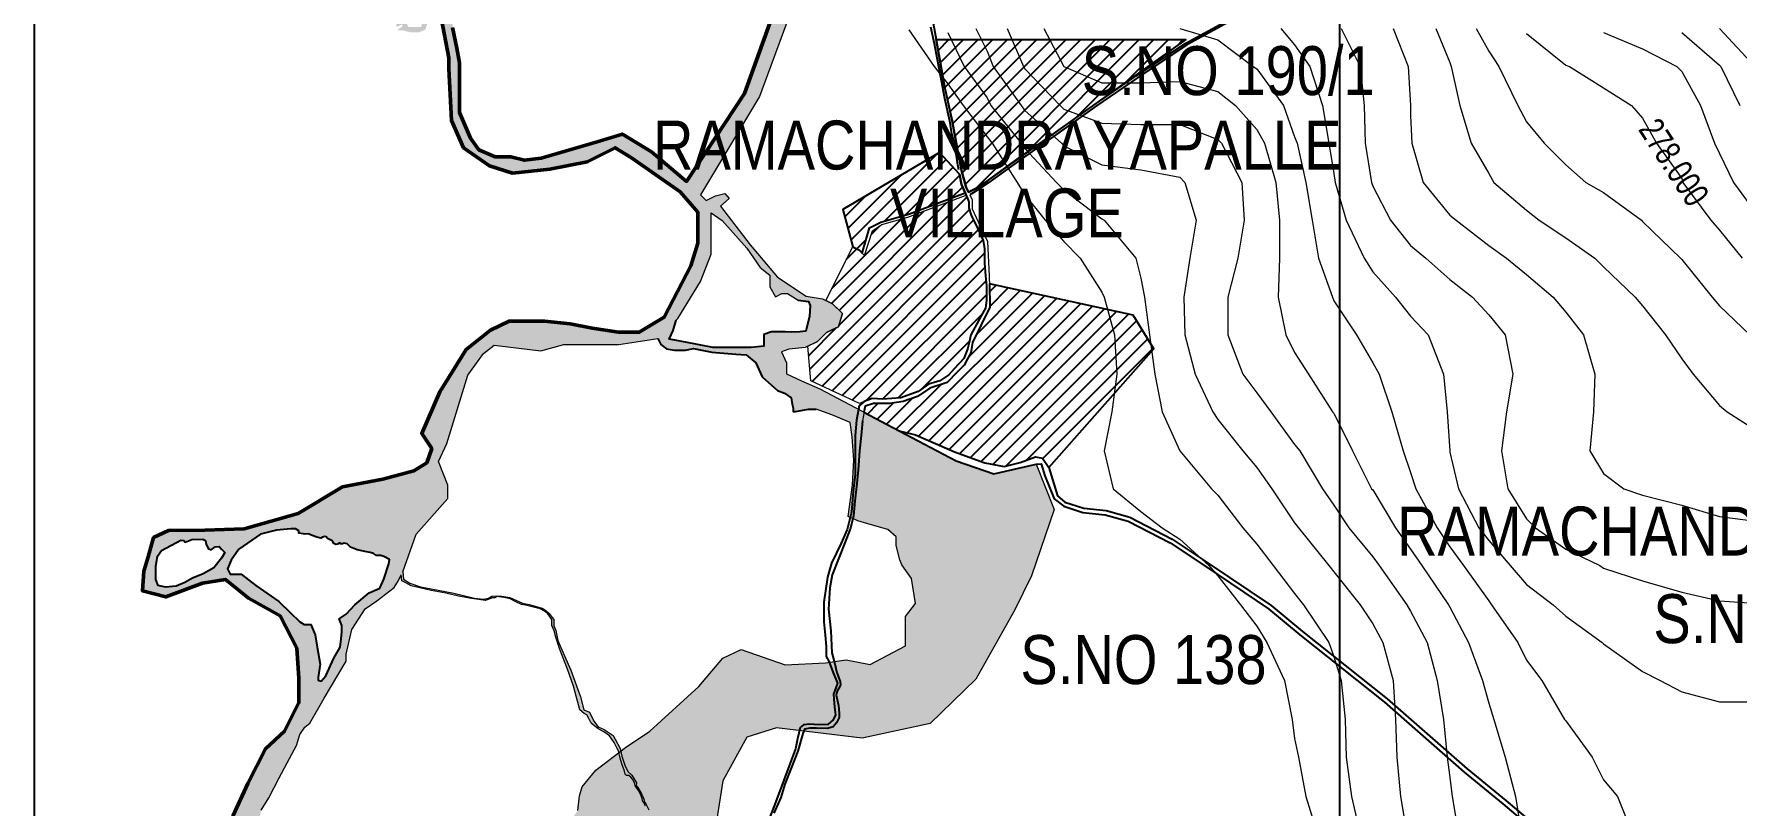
# Model space of a CAD drawing. Header units: metres. Extents: x 199095 to 216734, y 1644234 to 1657008.
# Drawn here: x 202500 to 205109, y 1648661 to 1649843 of the extents above; entities that cross this region are included whole.
import ezdxf
from ezdxf.enums import TextEntityAlignment as Align

# ---------------------------------------------------------------- set-up
doc = ezdxf.new("R2010")
doc.units = ezdxf.units.M
for name, color, linetype in [('BT Road', 7, 'Continuous'), ('C-ANNO-MATC-PATT', 7, 'Continuous'), ('CON TXT', 204, 'Continuous'), ('GRID', 7, 'Continuous'), ('RAMACHANDRAYAPALLE VILLAGE', 253, 'Continuous')]:
    doc.layers.add(name, color=color, linetype=linetype)
doc.layers.add('CONTOURS', color=8, linetype='Continuous', lineweight=9)
doc.layers.add('STREAM', color=141, linetype='Continuous', lineweight=0)
doc.styles.get("Standard").update_dxf_attribs({"font": 'ARIALN.TTF'})

msp = doc.modelspace()

# ---------------------------------------------------------------- hatches: boundary and pattern name
at = {"layer": 'RAMACHANDRAYAPALLE VILLAGE'}
h = msp.add_hatch(dxfattribs=at)
h.set_pattern_fill('ANSI31', color=256, scale=5)
h.paths.add_polyline_path([(203881.9, 1649834.8), (204264.4, 1649834.8), (203999.3, 1649646.7), (203955.9, 1649615.6), (203942.7, 1649606.8), (203931.5, 1649600.9), (203927.9, 1649608.1), (203920.6, 1649634.3), (203911.7, 1649682.9), (203906.7, 1649710.5), (203898.6, 1649746.2), (203893.4, 1649771.2), (203886, 1649811.8)])
h = msp.add_hatch(dxfattribs=at)
h.set_pattern_fill('ANSI31', color=256, scale=5)
h.paths.add_polyline_path([(203887.3, 1649661.8), (203739, 1649574.4), (203754.1, 1649517.6), (203764.5, 1649512), (203768.7, 1649507.6), (203779.9, 1649546.7), (203797, 1649555.3), (203841.2, 1649567.7), (203926.2, 1649600), (203920.8, 1649612.8), (203917.7, 1649628.8)])
h = msp.add_hatch(dxfattribs=at)
h.set_pattern_fill('ANSI31', color=256, scale=5)
h.paths.add_polyline_path([(203764.5, 1649277.2), (203690, 1649312.3), (203685.5, 1649365.3), (203700.1, 1649372.5), (203714.1, 1649386.1), (203732.2, 1649394.9), (203738.3, 1649415.1), (203723.1, 1649429.9), (203713, 1649435), (203754.1, 1649517.6), (203764.5, 1649512), (203768.7, 1649507.6), (203772.2, 1649504), (203784.5, 1649542), (203798.9, 1649551.7), (203838.6, 1649563), (203927.8, 1649596.3), (203932.1, 1649586.1), (203932.1, 1649577.1), (203935.7, 1649565.9), (203949.6, 1649536.4), (203954.2, 1649526.9), (203956, 1649514.4), (203956, 1649492.4), (203958.4, 1649465.3), (203959.1, 1649457.6), (203959.1, 1649435.2), (203957.6, 1649423.6), (203935.1, 1649382.6), (203930, 1649360.8), (203924.4, 1649346.3), (203909.6, 1649330.3), (203901.4, 1649321.4), (203887.7, 1649312), (203870.1, 1649307.2), (203854.4, 1649295.8), (203827.6, 1649286.1), (203800.5, 1649284.1), (203784.1, 1649284.9), (203771.6, 1649280.7)])
h = msp.add_hatch(dxfattribs=at)
h.set_pattern_fill('ANSI31', color=256, scale=5)
h.paths.add_polyline_path([(204054.7, 1649179.4), (204215.5, 1649361.2), (204183.5, 1649412.6), (203963.7, 1649460.8), (203964.1, 1649424.7), (203950.9, 1649397.9), (203937.6, 1649370.8), (203935.3, 1649355), (203930, 1649345.6), (203924.7, 1649336.2), (203914.3, 1649325.3), (203898.7, 1649309.7), (203872.4, 1649301.1), (203853.2, 1649288.3), (203831.4, 1649280.5), (203810.8, 1649277.3), (203786.1, 1649277.3), (203773, 1649273.5), (203771.4, 1649264), (203825.4, 1649235.5), (203850.2, 1649229.3), (203899.7, 1649207.9), (203910, 1649203.5), (203956.6, 1649186.6), (203986.2, 1649181.1), (204010.7, 1649187.2), (204034, 1649195.9), (204044.7, 1649193.6)])
at = {"layer": 'STREAM'}
h = msp.add_hatch(color=256, dxfattribs=at)
h.dxf.hatch_style = 1
h.paths.add_polyline_path([(202836.3, 1650454.4), (202834.4, 1650464.2), (202837.6, 1650470.5), (202852.3, 1650475), (202867.7, 1650479.4), (202882.3, 1650484.9), (202890.3, 1650487.7), (202884.3, 1650492.2), (202872.4, 1650486.3), (202854.8, 1650479.7), (202841.1, 1650475.1), (202837.1, 1650475.6), (202838.6, 1650482.5), (202841.8, 1650495.2), (202843.5, 1650507.2), (202842.2, 1650521.2), (202839, 1650531.1), (202840, 1650546.2), (202842.5, 1650562), (202843.9, 1650567.8), (202846.2, 1650577.5), (202848.8, 1650591.1), (202854.9, 1650597.6), (202862.8, 1650600.2), (202871.2, 1650600.2), (202878.4, 1650596.2), (202888.9, 1650590.8), (202899.9, 1650582.9), (202909.6, 1650577.1), (202920.2, 1650571.6), (202927, 1650563.8), (202929.2, 1650556.1), (202928.8, 1650545.3), (202928.5, 1650533.2), (202928.5, 1650516.9), (202931, 1650513.8), (202933, 1650517.1), (202938.1, 1650522.1), (202935.6, 1650527.3), (202933.3, 1650537.4), (202933.7, 1650554), (202927.9, 1650568.9), (202922.3, 1650574.8), (202909.5, 1650584.8), (202901.6, 1650592.4), (202899.6, 1650597.3), (202896.7, 1650601.4), (202896.7, 1650605.1), (202898, 1650608.8), (202897.1, 1650610.9), (202894, 1650608.1), (202895.2, 1650603.1), (202895.2, 1650596.1), (202890.7, 1650593.9), (202877.4, 1650601.1), (202867.2, 1650609.8), (202860, 1650606.8), (202848.3, 1650601.3), (202840.7, 1650586.3), (202838, 1650570.7), (202833.3, 1650543.1), (202833.3, 1650528.7), (202836.1, 1650507.3), (202837.5, 1650496.3), (202834.4, 1650484.8), (202828.2, 1650457.4), (202831.3, 1650438.2), (202837.3, 1650427.2), (202837.3, 1650402.2), (202847.4, 1650368.8), (202854.3, 1650352), (202869.2, 1650344.9), (202880.3, 1650339.6), (202893.8, 1650356.5), (202900.5, 1650368.9), (202911.4, 1650375.4), (202932.7, 1650394.6), (202955.9, 1650411), (202980.2, 1650428.1), (203005.3, 1650435.3), (203026.2, 1650433.5), (203046.5, 1650427.9), (203079.5, 1650411.6), (203120.9, 1650401.7), (203123.9, 1650388), (203113.6, 1650364.4), (203101.2, 1650333.3), (203088.6, 1650311.8), (203074.1, 1650267.6), (203068, 1650244.2), (203052.4, 1650214.7), (203039.3, 1650187.5), (203034.6, 1650171.1), (203028.6, 1650150.2), (203028, 1650138), (203031.3, 1650129.1), (203039.2, 1650119.6), (203055.2, 1650098.7), (203069.4, 1650069.7), (203077.2, 1650051.1), (203070.1, 1650024.1), (203070.6, 1650020), (203075.4, 1650024.2), (203083.2, 1650022.8), (203090.9, 1650021.3), (203104.1, 1650015.5), (203108.1, 1649998.3), (203111.8, 1649981.9), (203115.9, 1649964.7), (203117.1, 1649947.6), (203111.6, 1649910.9), (203103.6, 1649900.5), (203080.2, 1649896.3), (203062.8, 1649890.8), (203062.8, 1649885.7), (203070.1, 1649874.3), (203064.2, 1649868.1), (203054.9, 1649858.3), (203055.3, 1649854.5), (203059.1, 1649855.5), (203062.3, 1649857.9), (203064.2, 1649857.9), (203064.7, 1649855.3), (203063, 1649853.9), (203059.9, 1649852), (203057, 1649849.7), (203056.4, 1649848.9), (203064.8, 1649848.9), (203077.2, 1649845.9), (203089.3, 1649845.9), (203099.2, 1649849.9), (203103.1, 1649861.1), (203110, 1649868), (203123.8, 1649868), (203135.5, 1649806.8), (203135.5, 1649790.5), (203139.4, 1649710.7), (203158, 1649669.2), (203197.5, 1649641.6), (203232.9, 1649630.2), (203290.1, 1649636.4), (203347.3, 1649647.4), (203390.4, 1649669.2), (203415.4, 1649653.6), (203490, 1649601.4), (203516.7, 1649570.5), (203516.7, 1649539.7), (203516.7, 1649523.2), (203506.3, 1649488.4), (203465.5, 1649409.4), (203427.2, 1649386.4), (203395.1, 1649386.4), (203355, 1649392.8), (203321.1, 1649399.6), (203282, 1649403.5), (203227.7, 1649403.5), (203199.2, 1649389.9), (203162.1, 1649360.2), (203121.6, 1649295.1), (203093.8, 1649231.5), (203109.3, 1649208.3), (203119.7, 1649188.4), (203132.2, 1649216.3), (203164.4, 1649320.8), (203188.3, 1649354), (203204.6, 1649366.5), (203276.5, 1649358.3), (203311.8, 1649367.6), (203395.6, 1649367.6), (203455.7, 1649377), (203460, 1649367.6), (203468.9, 1649361.2), (203481.3, 1649359.1), (203497.9, 1649359.1), (203510, 1649361.7), (203538.1, 1649355.9), (203575.1, 1649353.2), (203590.9, 1649352.1), (203605.8, 1649339.5), (203615.3, 1649318.2), (203639, 1649297.1), (203649.7, 1649293.4), (203659.8, 1649286), (203661.3, 1649276.5), (203662.7, 1649270.2), (203662.7, 1649265.2), (203666.3, 1649265.2), (203686.2, 1649268.6), (203698.3, 1649268.6), (203722.3, 1649260.1), (203750.3, 1649248.3), (203753.5, 1649226.5), (203755.6, 1649190.4), (203753.9, 1649152.6), (203747.3, 1649104.1), (203762.1, 1649097.8), (203777.3, 1649093.2), (203807.8, 1649084.4), (203820.8, 1649073.2), (203820.8, 1649060), (203826.1, 1649038.1), (203829.5, 1649030.3), (203844.2, 1649009.2), (203850.2, 1648971.2), (203835.1, 1648950.9), (203835.1, 1648906.2), (203872.9, 1648787), (203942.6, 1648854.9), (204002.5, 1648961.4), (204027.9, 1649013.4), (204062.9, 1649114.8), (204034.9, 1649184.3), (203970.1, 1649169.5), (203912.6, 1649189.5), (203704, 1649299.6), (203675.8, 1649312.3), (203652.9, 1649322.8), (203652.9, 1649339.6), (203645, 1649356.5), (203656.4, 1649360.5), (203681.3, 1649363.2), (203700.1, 1649372.5), (203714.1, 1649386.1), (203723.4, 1649390.6), (203732.2, 1649394.9), (203734.4, 1649402.3), (203738.3, 1649415.1), (203732.6, 1649420.7), (203723.1, 1649429.9), (203708, 1649437.5), (203682.6, 1649441.9), (203639.1, 1649470.9), (203597.1, 1649520.3), (203551.6, 1649579.8), (203565, 1649591.5), (203558.3, 1649599.1), (203543.9, 1649595.5), (203529.5, 1649588.5), (203520.8, 1649597), (203611.2, 1649747.5), (203677.7, 1649928.1), (203724, 1650144.8), (203713.6, 1650325.2), (203653.7, 1650546.8), (203646.6, 1650580.7), (203650.2, 1650591.1), (203657.7, 1650608.2), (203678.1, 1650669.5), (203692.7, 1650713.2), (203672.2, 1650724.7), (203650.6, 1650669), (203627.2, 1650614.2), (203621.2, 1650583.8), (203627.6, 1650534.6), (203685.6, 1650317.4), (203697.9, 1650138.6), (203650.7, 1649925.6), (203588.2, 1649752), (203499.6, 1649617.5), (203445.9, 1649662.9), (203401.4, 1649690.1), (203362.4, 1649678.2), (203276.9, 1649653), (203251.3, 1649650.1), (203230.4, 1649655.1), (203206.2, 1649655.1), (203181.4, 1649665.8), (203168.4, 1649684), (203151.9, 1649723.1), (203151.9, 1649757.5), (203151.9, 1649799), (203147.7, 1649821.6), (203141.1, 1649853.4), (203141.1, 1649876.3), (203156.2, 1649883.1), (203146.2, 1649892.1), (203129.7, 1649892.1), (203129.7, 1649918.1), (203129.7, 1649953), (203120.7, 1650003.3), (203119.1, 1650015.3), (203113.6, 1650044.4), (203119.1, 1650072.1), (203126.8, 1650072.2), (203133.6, 1650072.2), (203142.7, 1650071.1), (203148.3, 1650070.8), (203154.1, 1650067.5), (203157.8, 1650062.8), (203159.8, 1650065.3), (203163.6, 1650068.8), (203167, 1650068.8), (203170.9, 1650062), (203171.7, 1650062.8), (203171.2, 1650064.6), (203169, 1650067.8), (203166.4, 1650070.9), (203163.2, 1650070.9), (203161.6, 1650069), (203158.2, 1650070), (203153.8, 1650076.1), (203147.4, 1650078.3), (203139.6, 1650078.3), (203130.9, 1650077.1), (203119.9, 1650077.1), (203111, 1650080.2), (203103.9, 1650082.8), (203097, 1650087.9), (203089.4, 1650095.4), (203086.6, 1650100.2), (203084, 1650107.4), (203078.2, 1650117.8), (203074, 1650122.3), (203069.7, 1650126), (203067.2, 1650130), (203062.3, 1650139.4), (203060.6, 1650156.5), (203060.6, 1650176.6), (203068.8, 1650206.1), (203079.2, 1650229.8), (203084.3, 1650252), (203095, 1650285.9), (203106.7, 1650304.5), (203116.7, 1650335.1), (203132.2, 1650359.8), (203150.3, 1650382), (203162.3, 1650398.5), (203180.4, 1650414), (203196.4, 1650430.6), (203216.1, 1650450.9), (203236.7, 1650470.6), (203249.1, 1650482.8), (203265.2, 1650487.1), (203275.1, 1650486.4), (203285, 1650500.9), (203308.3, 1650545.2), (203339.7, 1650606.1), (203371.3, 1650667.3), (203394.1, 1650718.2), (203413.8, 1650777.3), (203394.7, 1650825.9), (203380.7, 1650774.7), (203372, 1650747), (203360.2, 1650721.9), (203354.5, 1650701.6), (203360.4, 1650693.4), (203351.2, 1650677.4), (203342.9, 1650655.1), (203334.2, 1650632.1), (203321.9, 1650614.1), (203309.4, 1650592.3), (203305.5, 1650591.3), (203291.9, 1650598.1), (203286.5, 1650598.1), (203281.7, 1650593.1), (203281.7, 1650588), (203292.6, 1650583.8), (203300.6, 1650579.8), (203300.4, 1650575.6), (203285.6, 1650562.5), (203280.5, 1650559.5), (203276.5, 1650561), (203270.1, 1650566.3), (203264.6, 1650567.7), (203258.6, 1650567.1), (203254.1, 1650559.7), (203254.7, 1650552.2), (203254.7, 1650546), (203253, 1650539.9), (203249.2, 1650539.8), (203245.4, 1650539.4), (203245.4, 1650537), (203249.9, 1650536), (203253.2, 1650536.2), (203255.9, 1650540.1), (203258.6, 1650549.3), (203260.2, 1650554.7), (203266.8, 1650557.2), (203272.9, 1650554.8), (203278.1, 1650549.7), (203282.1, 1650546.7), (203285.2, 1650542.5), (203270.3, 1650526.6), (203251.2, 1650506.6), (203221.8, 1650487.3), (203211.5, 1650482.2), (203205.5, 1650489), (203199.6, 1650489.5), (203196.3, 1650490.4), (203194.4, 1650493.3), (203197.8, 1650493.8), (203199.8, 1650494.9), (203197.6, 1650499), (203196.3, 1650501.6), (203202.3, 1650501.6), (203204.9, 1650503), (203202.7, 1650505.5), (203202.9, 1650508.2), (203203.4, 1650511.9), (203205.7, 1650513.9), (203203.9, 1650520.8), (203202.3, 1650526.7), (203204.7, 1650530.8), (203203.8, 1650534.2), (203200.5, 1650538.7), (203200.5, 1650546.7), (203202.1, 1650555.7), (203203.3, 1650561), (203203.8, 1650569.5), (203206.2, 1650574.4), (203203.7, 1650580), (203206.8, 1650593.9), (203206.8, 1650597.9), (203204.4, 1650605.2), (203206.6, 1650610.3), (203206.6, 1650614), (203204.8, 1650618.8), (203203.6, 1650631.3), (203201.4, 1650625.2), (203201.6, 1650616.1), (203198.6, 1650612.6), (203200.3, 1650607.5), (203199.8, 1650598.5), (203201, 1650588.9), (203200.9, 1650580.1), (203199.6, 1650571.3), (203197.9, 1650560.5), (203197.2, 1650554.4), (203195.8, 1650546.2), (203195.8, 1650539.4), (203200.2, 1650534.7), (203200.2, 1650530.5), (203198.4, 1650524.1), (203200.3, 1650518.1), (203199.1, 1650516.1), (203192.7, 1650508.1), (203187.6, 1650496.6), (203189.3, 1650489.2), (203198.1, 1650482.8), (203208.2, 1650477.7), (203188.5, 1650451.6), (203152.6, 1650418.7), (203124.1, 1650404.5), (203111.3, 1650409), (203078.2, 1650419.2), (203057.9, 1650428.5), (203030.4, 1650438.3), (203008.1, 1650442.3), (202974.7, 1650432.2), (202957.7, 1650420.7), (202935.4, 1650407.2), (202915.6, 1650391.3), (202894.5, 1650378.6), (202889.3, 1650366.1), (202879.1, 1650355.3), (202876.4, 1650355), (202871.8, 1650359.4), (202867.8, 1650363.5), (202863.4, 1650363.5), (202856.5, 1650378), (202848.4, 1650395.1), (202846, 1650409.8), (202845.2, 1650426.3), (202839.2, 1650440.5)])
h.paths.add_polyline_path([(203093.5, 1649894.3), (203105.1, 1649895.1), (203115, 1649886.1), (203115, 1649875.8), (203102.3, 1649871.3), (203096.6, 1649866.3), (203092.9, 1649854.2), (203073.2, 1649854.2), (203071.5, 1649858.2), (203074, 1649867.1), (203083.3, 1649875.2), (203083.3, 1649884.4)], flags=16)
h.paths.add_polyline_path([(203537.3, 1649569.3), (203554.2, 1649557.9), (203591.7, 1649515.3), (203612.1, 1649485.6), (203627, 1649474), (203627, 1649455.9), (203635.6, 1649440.8), (203645.3, 1649445.7), (203654.4, 1649445.7), (203670.4, 1649435.8), (203686.3, 1649433.4), (203688.7, 1649427.4), (203687.7, 1649410.6), (203683.9, 1649394.8), (203682.3, 1649388.3), (203673.3, 1649387.4), (203659.9, 1649386.9), (203650.6, 1649387.4), (203629.9, 1649387.4), (203618.2, 1649383.3), (203618.2, 1649372), (203618.2, 1649365.3), (203598.3, 1649363.4), (203576.7, 1649363.4), (203559.2, 1649363.4), (203539.7, 1649363.1), (203511.2, 1649368.7), (203481.7, 1649374.4), (203473, 1649376.1), (203479.3, 1649389), (203483.8, 1649405.1), (203486.3, 1649407.7), (203520.8, 1649464.4), (203537.3, 1649505.9), (203537.3, 1649550.7)], flags=16)
h = msp.add_hatch(color=256, dxfattribs=at)
h.dxf.hatch_style = 1
h.paths.add_polyline_path([(203337.2, 1648827.9), (203322.4, 1648868.8), (203312.5, 1648890.8), (203307.2, 1648903.4), (203302.6, 1648914.3), (203299.2, 1648929.5), (203296.2, 1648936.7), (203296.2, 1648946.4), (203293.6, 1648949.6), (203288.9, 1648955.5), (203283.9, 1648960.5), (203278.2, 1648963.8), (203258.7, 1648969.3), (203248.5, 1648971.5), (203229.1, 1648980.3), (203213.4, 1648983), (203201.1, 1648982.1), (203196, 1648979.2), (203188.7, 1648977.6), (203174.6, 1648979.4), (203143, 1648986.9), (203108.3, 1648993.5), (203091.8, 1648996.4), (203075.7, 1649002), (203066.1, 1649008.4), (203064.7, 1649019.3), (203085.4, 1649077), (203133.8, 1649131.9), (203133.8, 1649152.5), (203119.7, 1649188.4), (203109.3, 1649208.3), (203101.6, 1649186.7), (203081.8, 1649174.2), (203034.3, 1649161.3), (202972.4, 1649149.5), (202904.5, 1649108.7), (202821.9, 1649085.5), (202761.8, 1649083.2), (202705.8, 1649082.7), (202683.2, 1649071.9), (202675, 1649042.7), (202668.4, 1649020.6), (202666.1, 1648990.6), (202701.7, 1648981.1), (202758.2, 1649002.1), (202793.2, 1649007.8), (202828.6, 1648979.3), (202877, 1648952), (202902.3, 1648902.7), (202905.7, 1648856.9), (202905.7, 1648819.3), (202883.9, 1648775.5), (202854.5, 1648748.2), (202827.5, 1648695.2), (202804.4, 1648645.3), (202769.4, 1648569.8), (202757.8, 1648488.4), (202740.7, 1648429.6), (202719.5, 1648350), (202709.9, 1648257), (202699, 1648147.3), (202701, 1648071.4), (202701, 1648000), (202679.8, 1647958.5), (202663.4, 1647881.5), (202654.5, 1647839.8), (202656.6, 1647797.4), (202668.2, 1647768.6), (202679.2, 1647774.2), (202706.5, 1647839.6), (202767.6, 1647898.5), (202814.5, 1647905), (202931.2, 1647900.7), (202980.2, 1647903.3), (203004, 1647888.1), (203004, 1647861.6), (202970.6, 1647781.1), (202933.9, 1647707.5), (202890.3, 1647665.9), (202818.7, 1647655.8), (202750.7, 1647655.8), (202702.9, 1647655.8), (202646.9, 1647655.8), (202600, 1647630.1), (202575.2, 1647577.7), (202561.1, 1647548.1), (202546.8, 1647517.8), (202536.7, 1647496.6), (202538.8, 1647476.6), (202566.2, 1647469.7), (202641.9, 1647588.7), (202676.1, 1647617.6), (202723.7, 1647617.6), (202723.7, 1647559.7), (202761, 1647559.7), (202837.7, 1647585.6), (202911.2, 1647565.9), (202964, 1647526.6), (202964, 1647457.3), (202944.4, 1647413.8), (202957.8, 1647383.8), (202980.6, 1647383.8), (202980.6, 1647441.7), (202989.8, 1647449.8), (203019.1, 1647421.2), (203055.5, 1647382.8), (203055.5, 1647401), (203069.9, 1647437.5), (203119.3, 1647402.3), (203179.5, 1647310.9), (203161.3, 1647290.1), (203387.5, 1647371.6), (203325.7, 1647418.6), (203290.8, 1647484.3), (203251.8, 1647513.9), (203215.5, 1647575.6), (203181.2, 1647634), (203148.4, 1647720.6), (203126, 1647804.8), (203137.2, 1647846.2), (203153.3, 1647844.7), (203156.2, 1647847.4), (203149.1, 1647860.4), (203149.1, 1647886.1), (203171.7, 1647925.8), (203165.3, 1647944.9), (203119.1, 1647990.5), (203070.8, 1648018.4), (203045.3, 1648036.3), (203055.6, 1648102.4), (203278.6, 1648440.9), (203396.1, 1648585), (203446.6, 1648585), (203450.3, 1648577.9), (203464, 1648546.9), (203494.3, 1648500.4), (203511.6, 1648461.5), (203524.3, 1648429.8), (203539.5, 1648406), (203548.4, 1648396.7), (203551.5, 1648387.7), (203555.6, 1648363.3), (203555.6, 1648338.7), (203548.4, 1648307.4), (203536.4, 1648269.3), (203527.8, 1648242.1), (203524.8, 1648212), (203526.2, 1648200.7), (203531.6, 1648201.4), (203542.5, 1648252.7), (203560, 1648309.9), (203567.1, 1648356.9), (203562.7, 1648401.8), (203533.2, 1648426.5), (203527.3, 1648448.2), (203514.1, 1648475), (203503.1, 1648496.7), (203467.1, 1648557.2), (203457.5, 1648574.6), (203455.2, 1648585), (203476, 1648585), (203541.6, 1648611.8), (203555.4, 1648699.3), (203592.1, 1648766.1), (203637.3, 1648780.8), (203768.5, 1648765), (203872.9, 1648787), (203835.1, 1648906.2), (203780.7, 1648877.4), (203744.1, 1648885), (203712.2, 1648879.9), (203650.7, 1648877.1), (203583, 1648900.5), (203555.2, 1648887.4), (203518.2, 1648844), (203443.3, 1648775.6), (203405.8, 1648750.4), (203398.9, 1648745.1), (203398.1, 1648748.7), (203390.3, 1648763.1), (203387.1, 1648768.6), (203373.6, 1648778.1), (203364.3, 1648781.9), (203357.3, 1648790.7), (203351.1, 1648804.8), (203342.2, 1648808)])
h.paths.add_polyline_path([(203336.3, 1648808.1), (203342.7, 1648802.8), (203346.6, 1648800.5), (203349.8, 1648794.9), (203353.4, 1648787.5), (203364.3, 1648779), (203372.7, 1648774.4), (203381.4, 1648768.1), (203388.9, 1648758.1), (203392.9, 1648750), (203395.3, 1648745.2), (203395.9, 1648742.8), (203360.6, 1648715.9), (203339.8, 1648690.1), (203335.4, 1648676.4), (203333, 1648653.8), (203318.1, 1648633.9), (203268.7, 1648543.3), (203186.8, 1648417.7), (203104.3, 1648286.3), (203035, 1648172.1), (202962.7, 1648053), (202874, 1648089.1), (202816.3, 1648120.3), (202797.7, 1648142.2), (202787.7, 1648178), (202796.1, 1648241.2), (202792.4, 1648290.2), (202792.2, 1648354), (202799, 1648404.1), (202806, 1648441.5), (202812.2, 1648474.1), (202812.2, 1648491.4), (202811, 1648508.9), (202818.6, 1648531.4), (202819.5, 1648539.5), (202819.5, 1648543.9), (202824.4, 1648557.3), (202832.4, 1648569.6), (202828.5, 1648573.7), (202832.6, 1648581), (202837.5, 1648589.9), (202841.1, 1648593.8), (202839.2, 1648600.1), (202846.7, 1648612), (202846.7, 1648621.5), (202844.1, 1648631.5), (202847.7, 1648654.6), (202859.7, 1648673.6), (202875.2, 1648703), (202887.9, 1648727.1), (202901.8, 1648753.6), (202907, 1648770.4), (202914.9, 1648781.5), (202922.3, 1648787.9), (202944.6, 1648826.1), (202978.2, 1648882.6), (202978.2, 1648893.2), (202986.8, 1648931), (203007.2, 1648962.7), (203025.3, 1648975.3), (203051.9, 1648995.7), (203058.2, 1649006.4), (203062.4, 1649014.7), (203063.3, 1649005.9), (203069.3, 1649002.6), (203077.5, 1648998.1), (203091, 1648994.8), (203108.1, 1648991.1), (203130.7, 1648986.7), (203150.2, 1648982.1), (203170.3, 1648978.8), (203181.4, 1648977), (203190.9, 1648975.8), (203194.3, 1648976.4), (203202.5, 1648979.8), (203206.1, 1648979.8), (203209.5, 1648982), (203212.2, 1648981.5), (203219.5, 1648980.2), (203229.2, 1648978.1), (203238.2, 1648973.8), (203246.8, 1648969.7), (203252.9, 1648968.3), (203265.3, 1648965.3), (203275.2, 1648962.7), (203281.9, 1648959.2), (203286.9, 1648955), (203293.2, 1648946.4), (203293.4, 1648941.6), (203293.4, 1648937.4), (203297, 1648929.4), (203299.2, 1648919.4), (203305.7, 1648900.7), (203317.2, 1648870.4), (203326.3, 1648844.5), (203332.5, 1648821.6)], flags=16)
h.paths.add_polyline_path([(203029.7, 1648994.4), (203013.2, 1648987.3), (202991.6, 1648968.9), (202978, 1648954.5), (202967.3, 1648947.4), (202971.5, 1648937.5), (202971.5, 1648927.7), (202970.5, 1648916.8), (202969, 1648904.2), (202959, 1648887.5), (202947, 1648860.2), (202939.8, 1648852.3), (202935.3, 1648853.4), (202935.3, 1648857.9), (202936.4, 1648865), (202938.2, 1648877.9), (202933.9, 1648904.2), (202930.7, 1648923), (202924.2, 1648939.1), (202914, 1648939.1), (202907.1, 1648943), (202892.3, 1648957.2), (202874.9, 1648974), (202839.5, 1648998.4), (202817.2, 1649015.8), (202800.4, 1649015.8), (202796.4, 1649024.3), (202801.7, 1649037.5), (202813.8, 1649054.2), (202847.1, 1649077.2), (202871.5, 1649083.3), (202893.3, 1649085.3), (202900.5, 1649085.3), (202902.9, 1649084.1), (202905.7, 1649082.1), (202905.7, 1649078.9), (202912.2, 1649078), (202915.5, 1649077.4), (202918.5, 1649077.6), (202921.7, 1649077.4), (202926, 1649075), (202933.4, 1649072.6), (202939.1, 1649071.3), (202941.9, 1649072.4), (202945.6, 1649073.9), (202947.3, 1649073.1), (202949.3, 1649070.5), (202954.8, 1649068.2), (202956.6, 1649067.4), (202959.3, 1649062.9), (202962.5, 1649061.6), (202964.6, 1649062), (202967.5, 1649063.8), (202969.8, 1649062.4), (202972.6, 1649062.4), (202975, 1649063.7), (202979.6, 1649062.3), (202985, 1649057.5), (202989.9, 1649055.2), (202994.9, 1649053.2), (203002, 1649051.6), (203009.5, 1649050), (203014.7, 1649048.9), (203019.9, 1649047.7), (203024.5, 1649044.8), (203027.8, 1649044.8), (203031.2, 1649044.8), (203035.7, 1649042.9), (203044.4, 1649038.5), (203043.7, 1649031.6), (203035.9, 1649008.4)], flags=16)
h.paths.add_polyline_path([(202792.2, 1649048.9), (202787.1, 1649040.3), (202775.5, 1649025.5), (202759.3, 1649016.5), (202742.9, 1649009.9), (202731.1, 1649003), (202717.8, 1648997.7), (202701.6, 1648996.1), (202689.9, 1648998.5), (202686.4, 1649007.9), (202686.4, 1649027.6), (202689.2, 1649043.6), (202695.1, 1649052.1), (202725.1, 1649068), (202729.6, 1649067.6), (202731.7, 1649065.2), (202741.6, 1649069.1), (202758.6, 1649069.8), (202762.5, 1649067.7), (202763.7, 1649061.8), (202766.9, 1649055.3), (202771.5, 1649053.4), (202777.6, 1649058), (202783.5, 1649058.3), (202787.3, 1649054.2), (202789.2, 1649052.1)], flags=16)

# ---------------------------------------------------------------- linework, layer by layer
at = {"flags": 128}
for points in [[(203670.4, 1649435.8), (203686.3, 1649433.4), (203688.7, 1649427.4), (203687.7, 1649410.6), (203683.9, 1649394.8), (203682.3, 1649388.3), (203673.3, 1649387.4), (203659.9, 1649386.9), (203650.6, 1649387.4), (203629.9, 1649387.4), (203618.2, 1649383.3), (203618.2, 1649372), (203618.2, 1649365.3), (203598.3, 1649363.4), (203576.7, 1649363.4), (203559.2, 1649363.4), (203539.7, 1649363.1), (203511.2, 1649368.7), (203481.7, 1649374.4), (203473, 1649376.1), (203479.3, 1649389), (203483.8, 1649405.1)], [(203455.7, 1649377), (203460, 1649367.6), (203468.9, 1649361.2), (203481.3, 1649359.1), (203497.9, 1649359.1), (203510, 1649361.7), (203538.1, 1649355.9), (203575.1, 1649353.2), (203590.9, 1649352.1), (203605.8, 1649339.5), (203615.3, 1649318.2), (203639, 1649297.1), (203649.7, 1649293.4), (203659.8, 1649286), (203661.3, 1649276.5), (203662.7, 1649270.2), (203662.7, 1649265.2), (203666.3, 1649265.2), (203686.2, 1649268.6), (203698.3, 1649268.6)], [(202938.2, 1648877.9), (202936.4, 1648865), (202935.3, 1648857.9), (202935.3, 1648853.4), (202939.8, 1648852.3), (202947, 1648860.2), (202959, 1648887.5), (202969, 1648904.2), (202970.5, 1648916.8), (202971.5, 1648927.7), (202971.5, 1648937.5), (202967.3, 1648947.4), (202978, 1648954.5), (202991.6, 1648968.9), (203013.2, 1648987.3), (203029.7, 1648994.4), (203035.9, 1649008.4), (203043.7, 1649031.6), (203044.4, 1649038.5), (203035.7, 1649042.9), (203031.2, 1649044.8), (203027.8, 1649044.8), (203024.5, 1649044.8), (203019.9, 1649047.7), (203014.7, 1649048.9), (203009.5, 1649050), (203002, 1649051.6), (202994.9, 1649053.2), (202989.9, 1649055.2), (202985, 1649057.5), (202979.6, 1649062.3), (202975, 1649063.7), (202972.6, 1649062.4), (202969.8, 1649062.4), (202967.5, 1649063.8), (202964.6, 1649062), (202962.5, 1649061.6), (202959.3, 1649062.9), (202956.6, 1649067.4), (202954.8, 1649068.2), (202949.3, 1649070.5), (202947.3, 1649073.1), (202945.6, 1649073.9), (202941.9, 1649072.4), (202939.1, 1649071.3), (202933.4, 1649072.6), (202926, 1649075), (202921.7, 1649077.4), (202918.5, 1649077.6), (202915.5, 1649077.4), (202912.2, 1649078), (202905.7, 1649078.9), (202905.7, 1649082.1), (202902.9, 1649084.1), (202900.5, 1649085.3), (202893.3, 1649085.3), (202871.5, 1649083.3), (202847.1, 1649077.2), (202813.8, 1649054.2), (202801.7, 1649037.5), (202796.4, 1649024.3), (202800.4, 1649015.8), (202817.2, 1649015.8), (202839.5, 1648998.4), (202874.9, 1648974), (202892.3, 1648957.2), (202907.1, 1648943), (202914, 1648939.1), (202924.2, 1648939.1), (202930.7, 1648923), (202933.9, 1648904.2), (202938.2, 1648877.9)], [(202695.1, 1649052.1), (202725.1, 1649068), (202729.6, 1649067.6), (202731.7, 1649065.2), (202741.6, 1649069.1), (202758.6, 1649069.8), (202762.5, 1649067.7), (202763.7, 1649061.8), (202766.9, 1649055.3), (202771.5, 1649053.4), (202777.6, 1649058), (202783.5, 1649058.3), (202787.3, 1649054.2), (202789.2, 1649052.1), (202792.2, 1649048.9), (202787.1, 1649040.3), (202775.5, 1649025.5), (202759.3, 1649016.5), (202742.9, 1649009.9), (202731.1, 1649003), (202717.8, 1648997.7), (202701.6, 1648996.1), (202689.9, 1648998.5), (202686.4, 1649007.9), (202686.4, 1649027.6), (202689.2, 1649043.6), (202695.1, 1649052.1)]]:
    msp.add_lwpolyline(points, dxfattribs=at)
at = {"layer": 'BT Road', "flags": 128}
for points in [[(203931.5, 1649600.9), (203941.7, 1649606.2), (203960.4, 1649618.5), (204008.1, 1649653), (204068.3, 1649695.2), (204125.5, 1649736), (204188.5, 1649779.1), (204264.4, 1649829.5), (204328.3, 1649864.2), (204400, 1649903.2), (204442.6, 1649929.7), (204489, 1649955.8), (204515.1, 1649968.1), (204551, 1649981.7), (204609.8, 1650003.9), (204655.6, 1650023.5), (204746.5, 1650050.9), (204803.9, 1650066.8), (204900.8, 1650091.2), (204944.1, 1650101.6), (204984.8, 1650104.7), (205031.2, 1650104.7), (205069.5, 1650104.6), (205131.6, 1650101.1)], [(205131.4, 1650097.8), (205069.4, 1650101.2), (205031.2, 1650101.3), (204984.9, 1650101.3), (204944.7, 1650098.3), (204901.6, 1650088), (204804.8, 1650063.6), (204747.4, 1650047.7), (204656.8, 1650020.4), (204611.1, 1650000.8), (204552.2, 1649978.6), (204516.4, 1649965), (204490.6, 1649952.9), (204444.3, 1649926.8), (204401.6, 1649900.3), (204329.9, 1649861.3), (204266.1, 1649826.7), (204190.3, 1649776.3), (204127.4, 1649733.2), (204070.2, 1649692.5), (204010, 1649650.3), (203962.4, 1649615.8), (203938.4, 1649600), (203933.5, 1649597)], [(203868.6, 1649907.9), (203881.9, 1649834.8), (203895.4, 1649760.5), (203906.7, 1649710.5), (203916.8, 1649655.4), (203920.6, 1649634.3), (203927.9, 1649608.1), (203931.5, 1649600.9)], [(203868.6, 1649907.9), (203881.9, 1649834.8), (203895.4, 1649760.5), (203906.7, 1649710.5), (203916.8, 1649655.4), (203920.6, 1649634.3), (203927.9, 1649608.1), (203931.5, 1649600.9)], [(203873.2, 1649854.3), (203879, 1649828.6), (203883.4, 1649804.1), (203887.9, 1649780.1), (203894.6, 1649744.9), (203902.3, 1649710.4), (203905.3, 1649690.2), (203909.8, 1649674), (203914.2, 1649646), (203916.3, 1649635.7)], [(203873.2, 1649854.3), (203879, 1649828.6), (203883.4, 1649804.1), (203887.9, 1649780.1), (203894.6, 1649744.9), (203902.3, 1649710.4), (203905.3, 1649690.2), (203909.8, 1649674), (203914.2, 1649646), (203916.3, 1649635.7)], [(203917.7, 1649628.8), (203920.8, 1649612.8), (203926.2, 1649600), (203932.1, 1649586.1), (203932.1, 1649577.1), (203935.7, 1649565.9), (203945.1, 1649545.8), (203954.2, 1649526.9), (203956, 1649514.4), (203956, 1649492.4), (203957.7, 1649473.1), (203959.1, 1649457.6), (203959.1, 1649435.2), (203957.6, 1649423.6), (203951, 1649411.6), (203941.3, 1649394), (203935.1, 1649382.6), (203932.3, 1649370.8), (203930, 1649360.8), (203924.4, 1649346.3), (203909.6, 1649330.3), (203901.4, 1649321.4), (203887.7, 1649312), (203870.1, 1649307.2), (203854.4, 1649295.8), (203827.6, 1649286.1), (203800.5, 1649284.1), (203784.1, 1649284.9), (203771.6, 1649280.7), (203763.9, 1649273.6), (203760.1, 1649252), (203758, 1649228.6), (203758, 1649196.1), (203758, 1649168.5), (203754.8, 1649142.9), (203752.4, 1649110.8), (203745.7, 1649084.3), (203736.2, 1649063.2), (203721.8, 1649032.8), (203715.4, 1649011.5), (203709.7, 1648972.9), (203709.7, 1648943), (203711.7, 1648922.3), (203713.3, 1648905.1), (203713.3, 1648889.7), (203717.7, 1648882.6), (203724.3, 1648864.8), (203730.8, 1648848.8), (203728.3, 1648841.9), (203724.6, 1648832.2), (203725.2, 1648825.1), (203726.3, 1648812.2), (203727.7, 1648800.7), (203724, 1648792.9), (203716, 1648785.8), (203701.7, 1648785.2), (203688.5, 1648786), (203678.8, 1648785), (203673.8, 1648781.2), (203669.3, 1648763.9), (203666.7, 1648748.3), (203648.7, 1648700.2), (203634.1, 1648662), (203619.7, 1648624.5)], [(204054.7, 1649179.4), (204215.5, 1649361.2), (204183.5, 1649412.6), (203963.7, 1649460.8), (203964.1, 1649424.7), (203950.9, 1649397.9), (203937.6, 1649370.8), (203935.3, 1649355), (203930, 1649345.6), (203924.7, 1649336.2), (203914.3, 1649325.3), (203898.7, 1649309.7), (203872.4, 1649301.1), (203853.2, 1649288.3), (203831.4, 1649280.5), (203810.8, 1649277.3), (203786.1, 1649277.3), (203773, 1649273.5), (203771.4, 1649264), (203825.4, 1649235.5), (203850.2, 1649229.3), (203899.7, 1649207.9), (203910, 1649203.5), (203956.6, 1649186.6), (203986.2, 1649181.1), (204010.7, 1649187.2), (204034, 1649195.9), (204044.7, 1649193.6), (204054.7, 1649179.4)], [(203769.2, 1649250.8), (203767.2, 1649228.4), (203764.4, 1649204.7), (203762.4, 1649175.1), (203759.8, 1649150.1), (203757.4, 1649127.8), (203755.1, 1649105.5), (203750.9, 1649086.6), (203741.8, 1649063.8), (203722.8, 1649015), (203719.1, 1648994.9), (203717, 1648962.4), (203720.6, 1648929.4), (203722.1, 1648895.5), (203726.6, 1648878.5), (203729.5, 1648867.1), (203733.1, 1648856.6), (203735, 1648851.6), (203735.5, 1648845.7), (203730.5, 1648837), (203728.8, 1648830.4), (203730.2, 1648824.2), (203732.2, 1648814.7), (203733.6, 1648802.9), (203733.2, 1648796.6), (203729.4, 1648788.2), (203724, 1648782.3), (203715.4, 1648779.7), (203698.8, 1648779.9), (203688.5, 1648780), (203680.3, 1648778.4), (203677.9, 1648772.1), (203670.2, 1648744.9), (203659.8, 1648718.7), (203650, 1648694.2), (203644.2, 1648674.1), (203633.3, 1648650)], [(203825.4, 1649235.5), (203912.6, 1649189.5), (203970.1, 1649169.5), (204034.9, 1649184.3), (204042.6, 1649185.1), (204048.4, 1649166.7), (204062.7, 1649131.2), (204077.3, 1649119.9), (204106.8, 1649110.6), (204141.1, 1649107.1), (204176.2, 1649097.2), (204240.3, 1649064), (204294.9, 1649027.5), (204391.2, 1648963), (204439.2, 1648923), (204568.9, 1648820.1), (204691, 1648712.6), (204750.2, 1648664.2), (204873.3, 1648560.2)], [(203825.4, 1649235.5), (203850.2, 1649229.3), (203910, 1649203.5), (203956.6, 1649186.6), (203986.2, 1649181.1), (204010.7, 1649187.2), (204034, 1649195.9), (204044.7, 1649193.6), (204054.7, 1649179.4), (204067.6, 1649136), (204079.3, 1649126.1), (204108.1, 1649117.1), (204142.3, 1649113.5), (204178.6, 1649103.4), (204243.6, 1649069.6), (204298.5, 1649033), (204395.1, 1648968.2), (204443.3, 1648928.1), (204573.1, 1648825.1), (204695.3, 1648717.6), (204754.4, 1648669.2), (204877.2, 1648565.5)]]:
    msp.add_lwpolyline(points, dxfattribs=at)
at = {"layer": 'CONTOURS', "flags": 128}
for points in [[(203840.1, 1649849.8), (203878.7, 1649793.8), (203900, 1649766.8), (203923.2, 1649733.9), (203959.9, 1649685.6), (203967.6, 1649676), (204006.2, 1649616.1), (204017.8, 1649596.8), (204048.7, 1649558.1), (204077.7, 1649525.4), (204102.8, 1649500.2), (204135.6, 1649448.1), (204139.5, 1649440.4), (204154.9, 1649382.4), (204158.8, 1649322.5), (204151.1, 1649264.6), (204139.5, 1649204.8), (204153, 1649146.9), (204195.5, 1649112), (204228.3, 1649087), (204255.4, 1649069.6), (204299.8, 1649029), (204313.3, 1649013.6), (204348.1, 1648969.1), (204373.2, 1648936.4), (204388.7, 1648911.2), (204415.7, 1648853.2), (204427.3, 1648793.4), (204431.1, 1648764.5), (204436.9, 1648735.5), (204448.5, 1648675.6), (204465.9, 1648617.6)], [(203900, 1649845.9), (203925.1, 1649793.8), (203959.9, 1649745.5), (203965.7, 1649733.9), (204012, 1649676), (204017.8, 1649668.2), (204066.1, 1649616.1), (204077.7, 1649604.5), (204135.6, 1649560.1), (204139.5, 1649558.1), (204187.8, 1649500.2), (204195.5, 1649469.4), (204201.3, 1649440.4), (204209, 1649382.4), (204216.8, 1649322.5), (204228.3, 1649264.6), (204255.4, 1649204.8), (204255.4, 1649204.8), (204303.7, 1649146.9), (204313.3, 1649137.1), (204352, 1649087), (204373.2, 1649061.9), (204398.3, 1649029), (204431.1, 1648986.5), (204444.7, 1648969.1), (204483.3, 1648911.2), (204491, 1648890), (204502.6, 1648853.2), (204508.4, 1648793.4), (204510.3, 1648735.5), (204518.1, 1648675.6), (204531.6, 1648617.6)], [(203942.5, 1649851.8), (203959.9, 1649817), (203969.5, 1649793.8), (204012, 1649733.9), (204017.8, 1649726.1), (204073.8, 1649676), (204077.7, 1649672.1), (204135.6, 1649643.1), (204195.5, 1649635.4), (204255.4, 1649623.9), (204263.1, 1649616.1), (204280.5, 1649558.1), (204270.8, 1649500.2), (204261.2, 1649440.4), (204263.1, 1649382.4), (204278.5, 1649322.5), (204305.6, 1649264.6), (204313.3, 1649253), (204352, 1649204.8), (204373.2, 1649179.6), (204396.4, 1649146.9), (204431.1, 1649094.6), (204436.9, 1649087), (204483.3, 1649029), (204491, 1649019.4), (204531.6, 1648969.1), (204550.9, 1648940.1), (204566.3, 1648911.2), (204581.8, 1648853.2), (204585.7, 1648793.4), (204587.6, 1648735.5), (204593.4, 1648675.6), (204603, 1648617.6)], [(203990.8, 1649851.8), (204015.9, 1649793.8), (204017.8, 1649789.9), (204071.9, 1649733.9), (204077.7, 1649728.1), (204135.6, 1649706.9), (204195.5, 1649704.9), (204255.4, 1649704.9), (204313.3, 1649681.8), (204319.1, 1649676), (204350, 1649616.1), (204353.9, 1649558.1), (204344.2, 1649500.2), (204328.8, 1649440.4), (204328.8, 1649382.4), (204352, 1649322.5), (204373.2, 1649293.6), (204394.4, 1649264.6), (204431.1, 1649214.4), (204438.9, 1649204.8), (204473.6, 1649146.9), (204491, 1649121.8), (204514.2, 1649087), (204550.9, 1649042.5), (204560.5, 1649029), (204603, 1648969.1), (204608.8, 1648959.5), (204634, 1648911.2), (204649.4, 1648853.2), (204659.1, 1648793.4), (204664.9, 1648735.5), (204668.7, 1648704.6), (204672.6, 1648675.6), (204682.2, 1648617.6)], [(204046.8, 1649851.8), (204077.7, 1649793.8), (204077.7, 1649793.8), (204135.6, 1649768.6), (204195.5, 1649768.6), (204255.4, 1649770.6), (204313.3, 1649755.1), (204340.4, 1649733.9), (204373.2, 1649697.2), (204384.8, 1649676), (204402.2, 1649616.1), (204408, 1649558.1), (204408, 1649500.2), (204406, 1649440.4), (204417.6, 1649382.4), (204431.1, 1649355.4), (204452.4, 1649322.5), (204489.1, 1649264.6), (204491, 1649262.8), (204520, 1649204.8), (204549, 1649146.9), (204550.9, 1649144.9), (204585.7, 1649087), (204608.8, 1649054.1), (204626.2, 1649029), (204666.8, 1648969.1), (204668.7, 1648965.2), (204697.7, 1648911.2), (204718.9, 1648853.2), (204728.6, 1648818.5), (204736.3, 1648793.4), (204753.7, 1648735.5), (204769.2, 1648675.6), (204778.8, 1648617.6)], [(204255.4, 1649851.8), (204313.3, 1649834.4), (204367.4, 1649793.8), (204373.2, 1649789.9), (204413.8, 1649733.9), (204431.1, 1649685.6), (204435, 1649676), (204448.5, 1649616.1), (204458.2, 1649558.1), (204467.8, 1649500.2), (204489.1, 1649440.4), (204491, 1649434.6), (204525.8, 1649382.4), (204550.9, 1649339.9), (204560.5, 1649322.5), (204579.9, 1649264.6), (204597.2, 1649204.8), (204608.8, 1649171.9), (204616.6, 1649146.9), (204649.4, 1649087), (204668.7, 1649058), (204690, 1649029), (204728.6, 1648975), (204732.5, 1648969.1), (204773, 1648911.2), (204786.5, 1648884.1), (204809.7, 1648853.2), (204844.5, 1648793.4), (204846.4, 1648791.5), (204887, 1648735.5), (204904.4, 1648700.8), (204925.6, 1648675.6), (204948.8, 1648617.6)], [(204409.9, 1649851.8), (204431.1, 1649826.6), (204454.3, 1649793.8), (204473.6, 1649733.9), (204483.3, 1649676), (204491, 1649629.6), (204491, 1649629.6), (204493, 1649616.1), (204510.3, 1649558.1), (204537.4, 1649500.2), (204550.9, 1649479), (204585.7, 1649440.4), (204608.8, 1649411.4), (204635.9, 1649382.4), (204659.1, 1649322.5), (204664.9, 1649264.6), (204668.7, 1649204.8), (204668.7, 1649202.9), (204682.2, 1649146.9), (204713.1, 1649087), (204728.6, 1649067.6), (204761.4, 1649029), (204786.5, 1649000), (204827.1, 1648969.1), (204846.4, 1648951.8), (204902.4, 1648911.2), (204904.4, 1648909.2), (204964.2, 1648866.8), (204991.3, 1648853.2), (205024.1, 1648835.9), (205082.1, 1648820.5), (205141.9, 1648820.5)], [(204502.6, 1649851.8), (204531.6, 1649793.8), (204537.4, 1649733.9), (204539.3, 1649676), (204549, 1649616.1), (204550.9, 1649610.2), (204577.9, 1649558.1), (204608.8, 1649519.5), (204632, 1649500.2), (204668.7, 1649467.4), (204703.5, 1649440.4), (204728.6, 1649413.4), (204753.7, 1649382.4), (204765.3, 1649322.5), (204755.6, 1649264.6), (204747.9, 1649204.8), (204757.6, 1649146.9), (204786.5, 1649100.5), (204800.1, 1649087), (204846.4, 1649054.1), (204898.6, 1649029), (204904.4, 1649025.1), (204964.2, 1649005.9), (205024.1, 1648988.5), (205082.1, 1648975), (205141.9, 1648971.1)], [(204581.8, 1649851.8), (204605, 1649793.8), (204608.8, 1649733.9), (204608.8, 1649718.5), (204610.8, 1649676), (204628.2, 1649616.1), (204668.7, 1649565.9), (204678.4, 1649558.1), (204728.6, 1649519.5), (204755.6, 1649500.2), (204786.5, 1649475.1), (204827.1, 1649440.4), (204846.4, 1649417.1), (204873.5, 1649382.4), (204890.8, 1649322.5), (204888.9, 1649264.6), (204883.1, 1649204.8), (204904.4, 1649170), (204935.3, 1649146.9), (204964.2, 1649137.1), (205024.1, 1649121.8), (205082.1, 1649104.4), (205141.9, 1649096.6)], [(204647.5, 1649851.8), (204668.7, 1649799.5), (204670.7, 1649793.8), (204684.2, 1649733.9), (204701.5, 1649676), (204728.6, 1649629.6), (204736.3, 1649616.1), (204786.5, 1649573.6), (204805.9, 1649558.1), (204846.4, 1649531.1), (204890.8, 1649500.2), (204904.4, 1649486.8), (204952.6, 1649440.4), (204964.2, 1649426.9), (204999, 1649382.4), (205024.1, 1649345.8), (205041.5, 1649322.5), (205082.1, 1649274.2), (205093.6, 1649264.6), (205141.9, 1649233.8)], [(204709.3, 1649851.8), (204728.6, 1649817), (204744, 1649793.8), (204773, 1649733.9), (204786.5, 1649708.8), (204813.6, 1649676), (204846.4, 1649643.1), (204877.3, 1649616.1), (204904.4, 1649600.6), (204962.3, 1649558.1), (204964.2, 1649556.2), (205022.2, 1649500.2), (205024.1, 1649498.2), (205070.5, 1649440.4), (205082.1, 1649426.9), (205128.4, 1649382.4)], [(204786.5, 1649844), (204846.4, 1649795.8), (204852.2, 1649793.8), (204904.4, 1649761), (204946.9, 1649733.9), (204964.2, 1649714.6), (204985.5, 1649676), (205024.1, 1649621.9), (205026, 1649616.1), (205068.5, 1649558.1), (205082.1, 1649542.8), (205116.8, 1649500.2)], [(204904.4, 1649845.9), (204964.2, 1649820.8), (205016.4, 1649793.8), (205024.1, 1649786), (205053.1, 1649733.9), (205074.3, 1649676), (205082.1, 1649660.5), (205103.3, 1649616.1), (205141.9, 1649564)], [(205024.1, 1649845.9), (205082.1, 1649795.8), (205084, 1649793.8), (205113, 1649733.9)], [(205082.1, 1649851.8), (205136.1, 1649793.8)]]:
    msp.add_lwpolyline(points, dxfattribs=at)
at = {"layer": 'GRID'}
for p, q in [((202500, 1656500), (202500, 1646828)), ((204500, 1656500), (204500, 1646828))]:
    msp.add_line(p, q, dxfattribs=at)
at = {"layer": 'RAMACHANDRAYAPALLE VILLAGE', "flags": 128}
for points in [[(203881.9, 1649834.8), (204264.4, 1649834.8), (203999.3, 1649646.7), (203955.9, 1649615.6), (203942.7, 1649606.8), (203931.5, 1649600.9), (203927.9, 1649608.1), (203920.6, 1649634.3), (203911.7, 1649682.9), (203906.7, 1649710.5), (203898.6, 1649746.2), (203893.4, 1649771.2), (203886, 1649811.8), (203881.9, 1649834.8)], [(203887.3, 1649661.8), (203739, 1649574.4), (203754.1, 1649517.6), (203764.5, 1649512), (203768.7, 1649507.6), (203779.9, 1649546.7), (203797, 1649555.3), (203841.2, 1649567.7), (203926.2, 1649600), (203920.8, 1649612.8), (203917.7, 1649628.8), (203887.3, 1649661.8)]]:
    msp.add_lwpolyline(points, dxfattribs=at)
at = {"layer": 'STREAM', "lineweight": 50, "flags": 128}
for points in [[(203141.1, 1649853.4), (203147.7, 1649821.6), (203151.9, 1649799), (203151.9, 1649757.5), (203151.9, 1649723.1), (203168.4, 1649684), (203181.4, 1649665.8), (203206.2, 1649655.1), (203230.4, 1649655.1), (203251.3, 1649650.1), (203276.9, 1649653), (203362.4, 1649678.2), (203401.4, 1649690.1), (203445.9, 1649662.9), (203499.6, 1649617.5), (203588.2, 1649752), (203650.7, 1649925.6)], [(202804.4, 1648645.3), (202827.5, 1648695.2), (202854.5, 1648748.2), (202883.9, 1648775.5), (202905.7, 1648819.3), (202905.7, 1648856.9), (202902.3, 1648902.7), (202877, 1648952), (202828.6, 1648979.3), (202793.2, 1649007.8), (202758.2, 1649002.1), (202701.7, 1648981.1), (202666.1, 1648990.6), (202668.4, 1649020.6), (202675, 1649042.7), (202683.2, 1649071.9), (202705.8, 1649082.7), (202761.8, 1649083.2), (202821.9, 1649085.5), (202904.5, 1649108.7), (202972.4, 1649149.5), (203034.3, 1649161.3), (203081.8, 1649174.2), (203101.6, 1649186.7), (203109.3, 1649208.3), (203093.8, 1649231.5), (203121.6, 1649295.1), (203162.1, 1649360.2), (203199.2, 1649389.9), (203227.7, 1649403.5), (203282, 1649403.5), (203321.1, 1649399.6), (203355, 1649392.8), (203395.1, 1649386.4), (203427.2, 1649386.4), (203465.5, 1649409.4), (203506.3, 1649488.4), (203516.7, 1649523.2), (203516.7, 1649539.7), (203516.7, 1649570.5), (203490, 1649601.4), (203415.4, 1649653.6), (203390.4, 1649669.2), (203347.3, 1649647.4), (203290.1, 1649636.4), (203232.9, 1649630.2), (203197.5, 1649641.6), (203158, 1649669.2), (203139.4, 1649710.7), (203135.5, 1649790.5), (203135.5, 1649806.8), (203123.8, 1649868)]]:
    msp.add_lwpolyline(points, dxfattribs=at)
at = {"layer": 'STREAM', "flags": 128}
for points in [[(203677.7, 1649928.1), (203611.2, 1649747.5), (203520.8, 1649597), (203529.5, 1649588.5), (203543.9, 1649595.5), (203558.3, 1649599.1), (203565, 1649591.5), (203551.6, 1649579.8), (203597.1, 1649520.3), (203639.1, 1649470.9), (203682.6, 1649441.9), (203708, 1649437.5), (203723.1, 1649429.9), (203732.6, 1649420.7), (203738.3, 1649415.1), (203734.4, 1649402.3), (203732.2, 1649394.9), (203723.4, 1649390.6), (203714.1, 1649386.1), (203700.1, 1649372.5), (203681.3, 1649363.2), (203656.4, 1649360.5), (203645, 1649356.5), (203652.9, 1649339.6), (203652.9, 1649322.8), (203675.8, 1649312.3), (203704, 1649299.6), (203912.6, 1649189.5), (203970.1, 1649169.5), (204034.9, 1649184.3), (204062.9, 1649114.8), (204027.9, 1649013.4), (204002.5, 1648961.4), (203942.6, 1648854.9), (203872.9, 1648787), (203768.5, 1648765), (203637.3, 1648780.8), (203592.1, 1648766.1), (203555.4, 1648699.3), (203541.6, 1648611.8)], [(203764.5, 1649277.2), (203690, 1649312.3), (203685.5, 1649365.3), (203700.1, 1649372.5), (203714.1, 1649386.1), (203732.2, 1649394.9), (203738.3, 1649415.1), (203723.1, 1649429.9), (203713, 1649435), (203754.1, 1649517.6), (203764.5, 1649512), (203768.7, 1649507.6), (203772.2, 1649504), (203784.5, 1649542), (203798.9, 1649551.7), (203838.6, 1649563), (203927.8, 1649596.3), (203932.1, 1649586.1), (203932.1, 1649577.1), (203935.7, 1649565.9), (203949.6, 1649536.4), (203954.2, 1649526.9), (203956, 1649514.4), (203956, 1649492.4), (203958.4, 1649465.3), (203959.1, 1649457.6), (203959.1, 1649435.2), (203957.6, 1649423.6), (203935.1, 1649382.6), (203930, 1649360.8), (203924.4, 1649346.3), (203909.6, 1649330.3), (203901.4, 1649321.4), (203887.7, 1649312), (203870.1, 1649307.2), (203854.4, 1649295.8), (203827.6, 1649286.1), (203800.5, 1649284.1), (203784.1, 1649284.9), (203771.6, 1649280.7), (203764.5, 1649277.2)], [(203933.5, 1649597), (203937.3, 1649589.1), (203937.3, 1649575.8), (203949.3, 1649549.1), (203960.8, 1649525.5), (203963.3, 1649472.2), (203964.8, 1649426.1), (203956.5, 1649409.2), (203945.3, 1649386.6), (203937.6, 1649370.8), (203935.3, 1649355), (203924.7, 1649336.2), (203911.1, 1649321.9), (203898.7, 1649309.7), (203872.4, 1649301.1), (203853.2, 1649288.3), (203831.4, 1649280.5), (203812.6, 1649277.3), (203786.1, 1649277.3), (203773, 1649273.5), (203769.2, 1649250.8)], [(203483.8, 1649405.1), (203486.3, 1649407.7), (203520.8, 1649464.4), (203537.3, 1649505.9), (203537.3, 1649550.7), (203537.3, 1649569.3), (203554.2, 1649557.9), (203591.7, 1649515.3), (203612.1, 1649485.6), (203627, 1649474), (203627, 1649455.9), (203635.6, 1649440.8), (203645.3, 1649445.7), (203654.4, 1649445.7), (203670.4, 1649435.8)], [(203064.7, 1649019.3), (203085.4, 1649077), (203133.8, 1649131.9), (203133.8, 1649152.5), (203119.7, 1649188.4), (203132.2, 1649216.3), (203164.4, 1649320.8), (203188.3, 1649354), (203204.6, 1649366.5), (203276.5, 1649358.3), (203311.8, 1649367.6), (203395.6, 1649367.6), (203455.7, 1649377)], [(203333, 1648653.8), (203335.4, 1648676.4), (203339.8, 1648690.1), (203360.6, 1648715.9), (203405.8, 1648750.4), (203443.3, 1648775.6), (203518.2, 1648844), (203555.2, 1648887.4), (203583, 1648900.5), (203650.7, 1648877.1), (203712.2, 1648879.9), (203744.1, 1648885), (203780.7, 1648877.4), (203835.1, 1648906.2), (203835.1, 1648950.9), (203850.2, 1648971.2), (203844.2, 1649009.2), (203829.5, 1649030.3), (203826.1, 1649038.1), (203820.8, 1649060), (203820.8, 1649073.2), (203807.8, 1649084.4), (203777.3, 1649093.2), (203762.1, 1649097.8), (203747.3, 1649104.1), (203753.9, 1649152.6), (203755.6, 1649190.4), (203753.5, 1649226.5), (203750.3, 1649248.3), (203722.3, 1649260.1), (203698.3, 1649268.6)], [(202847.7, 1648654.6), (202859.7, 1648673.6), (202875.2, 1648703), (202887.9, 1648727.1), (202901.8, 1648753.6), (202907, 1648770.4), (202914.9, 1648781.5), (202922.3, 1648787.9), (202944.6, 1648826.1), (202978.2, 1648882.6), (202978.2, 1648893.2), (202986.8, 1648931), (203007.2, 1648962.7), (203025.3, 1648975.3), (203051.9, 1648995.7), (203058.2, 1649006.4), (203062.4, 1649014.7)], [(203436.9, 1648660.8), (203433.5, 1648666.8), (203432.3, 1648668.8), (203431.7, 1648672.2), (203429, 1648679.2), (203425.9, 1648684.5), (203422.4, 1648689.6), (203421, 1648691.5), (203420.4, 1648694.8), (203417.4, 1648701.6), (203414.3, 1648704.9), (203411.1, 1648707.8), (203407.5, 1648707.8), (203405.5, 1648709.7), (203404.3, 1648714.3), (203400.4, 1648725.3), (203398, 1648734.1), (203395.3, 1648745.2), (203392.9, 1648750), (203388.9, 1648758.1), (203381.4, 1648768.1), (203372.7, 1648774.4), (203364.3, 1648779), (203353.4, 1648787.5), (203349.8, 1648794.9), (203346.6, 1648800.5), (203342.7, 1648802.8), (203336.3, 1648808.1), (203332.5, 1648821.6), (203326.3, 1648844.5), (203317.2, 1648870.4), (203305.7, 1648900.7), (203299.2, 1648919.4), (203297, 1648929.4), (203293.4, 1648937.4), (203293.4, 1648941.6), (203293.2, 1648946.4), (203286.9, 1648955), (203281.9, 1648959.2), (203275.2, 1648962.7), (203265.3, 1648965.3), (203252.9, 1648968.3), (203246.8, 1648969.7), (203238.2, 1648973.8), (203229.2, 1648978.1), (203219.5, 1648980.2), (203212.2, 1648981.5), (203209.5, 1648982), (203206.1, 1648979.8), (203202.5, 1648979.8), (203194.3, 1648976.4), (203190.9, 1648975.8), (203181.4, 1648977), (203170.3, 1648978.8), (203150.2, 1648982.1), (203130.7, 1648986.7), (203108.1, 1648991.1), (203091, 1648994.8), (203077.5, 1648998.1), (203069.3, 1649002.6), (203063.3, 1649005.9), (203062.4, 1649014.7)], [(203064.7, 1649019.3), (203066.1, 1649008.4), (203075.7, 1649002), (203091.8, 1648996.4), (203108.3, 1648993.5), (203143, 1648986.9), (203174.6, 1648979.4), (203188.7, 1648977.6), (203196, 1648979.2), (203201.1, 1648982.1), (203213.4, 1648983), (203229.1, 1648980.3), (203248.5, 1648971.5), (203258.7, 1648969.3), (203278.2, 1648963.8), (203283.9, 1648960.5), (203288.9, 1648955.5), (203293.6, 1648949.6), (203296.2, 1648946.4), (203296.2, 1648936.7), (203299.2, 1648929.5), (203302.6, 1648914.3), (203307.2, 1648903.4), (203312.5, 1648890.8), (203322.4, 1648868.8), (203337.2, 1648827.9), (203342.2, 1648808), (203351.1, 1648804.8), (203357.3, 1648790.7), (203364.3, 1648781.9), (203373.6, 1648778.1), (203387.1, 1648768.6), (203390.3, 1648763.1), (203398.1, 1648748.7), (203400.6, 1648737.4), (203405.2, 1648723.2), (203409.4, 1648713.7), (203415.5, 1648708), (203418.7, 1648702.9), (203422.7, 1648696.6), (203422.4, 1648692.4), (203424.7, 1648689.4), (203430.7, 1648679.6), (203432.4, 1648675.5), (203434.4, 1648670), (203434.4, 1648668), (203437.9, 1648663.2), (203441.9, 1648655)]]:
    msp.add_lwpolyline(points, dxfattribs=at)

# ---------------------------------------------------------------- texts
at = {"layer": 'C-ANNO-MATC-PATT'}
for s, p in [('S.NO 190/1', (204104.9, 1649749.7, -448)), ('RAMACHANDRAYAPALLE', (204588, 1649044.5, -448)), ('S.NO 157', (204980.6, 1648910.3, -448)), ('S.NO 138', (204010.9, 1648847.6, -448))]:
    msp.add_text(s, height=75, dxfattribs=at).set_placement(p)
at = {"layer": 'CON TXT', "width": 0.906763}
msp.add_text('278.000', height=38.68, rotation=303.0404, dxfattribs=at).set_placement((204956.5, 1649697.2), (205035.7, 1649575.5), align=Align.FIT)
at = {"layer": 'GRID', "linetype": 'Continuous'}
for s, p in [('RAMACHANDRAYAPALLE', (203448.1, 1649635.8, -158)), ('VILLAGE', (203811.2, 1649531.7, -448))]:
    msp.add_text(s, height=75, dxfattribs=at).set_placement(p)

doc.saveas('drawing.dxf')
